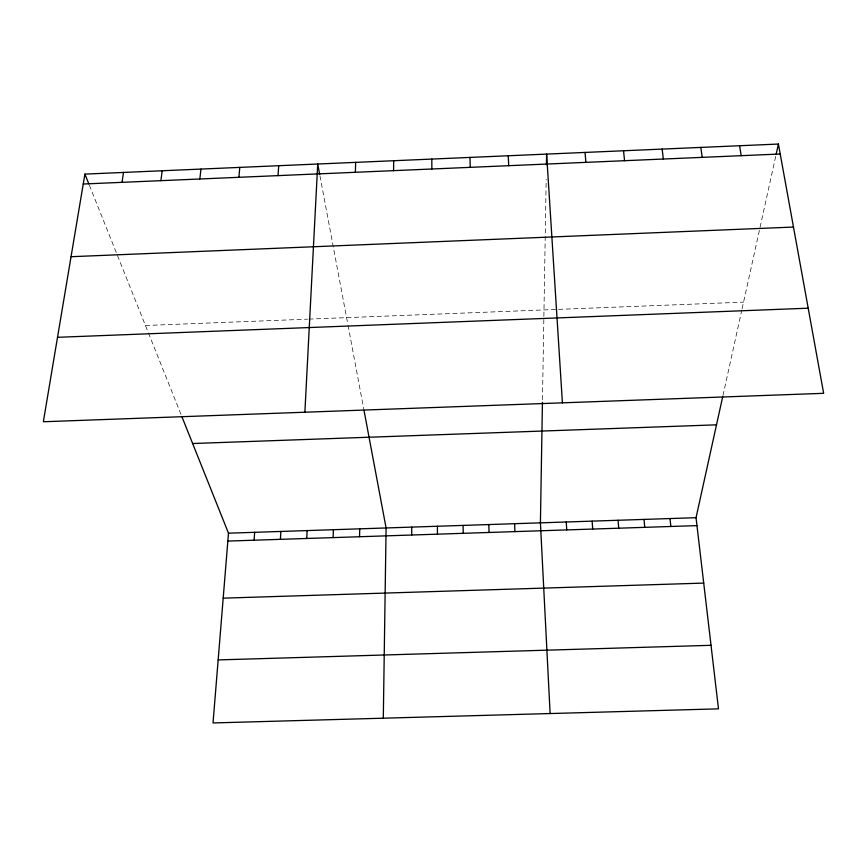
<?xml version="1.0" encoding="UTF-8"?>
<svg xmlns="http://www.w3.org/2000/svg" width="867" height="867" viewBox="0 0 867 867"><rect width="100%" height="100%" fill="white"/><g stroke="black" fill="none" stroke-linecap="round" stroke-linejoin="round"><path stroke-width="0.65" stroke-dasharray="4.33 3.25" d="M542.482 399.644L543.858 317.69M543.88 316.401L546.188 179.35M722.98 395.515L741.827 310.007M742.119 308.695L775.878 155.594M145.45 325.493L307.525 319.164M308.88 319.11L557.232 309.421M558.554 309.367L743.561 302.149M89.323 185.126L181.344 415.282M319.945 175.806L347.786 324.02M348.025 325.288L363.717 408.834"/><path stroke-width="1.3" d="M411.695 535.015L411.727 527.114M383.301 718.201L386.097 527.96L363.967 410.145M393.564 170.647L393.705 160.72M542.439 402.31L540.412 522.844L550.122 713.541M546.427 164.73L546.611 154.098L562.412 402.841M359.534 536.727L359.74 528.837M355.351 172.295L355.676 162.367M333.112 537.605L333.405 529.704M306.745 538.472L307.124 530.582M304.881 412.226L317.723 164.015L319.695 174.495M280.399 539.339L280.875 531.449M278.004 175.622L278.719 165.705M254.107 540.206L254.66 532.316M181.821 416.485L228.487 533.183L213.022 722.948L718.483 708.848L696.038 517.686L722.699 396.761M238.891 177.302L239.791 167.396M199.854 178.992L200.949 169.076M160.904 180.661L162.183 170.756M122.041 182.341L123.504 172.435M84.912 174.104L43.35 421.752L823.65 393.315L778.414 144.052L84.912 174.104L88.835 183.902M776.16 154.315L778.414 144.052M83.254 184.01L780.224 154.001M71.051 256.708L793.478 227.056M57.525 337.317L808.207 308.197M192.637 443.525L716.51 424.83M228.487 533.183L696.038 517.686M227.848 541.073L696.97 525.619M223.198 598.154L703.722 583.09M218.159 659.917L711.027 645.308M739.573 145.743L741.187 155.681M700.818 147.423L702.227 157.36M662.139 149.091L663.353 159.029M670.007 518.553L670.852 526.475M623.546 150.771L624.565 160.698M644.018 519.409L644.766 527.331M618.052 520.276L618.724 528.198M585.041 152.44L585.864 162.367M592.139 521.132L592.714 529.054M566.249 521.988L566.747 529.91M508.257 155.757L508.701 165.695M514.597 523.701L514.911 531.612M488.825 524.557L489.053 532.468M469.99 157.415L470.239 167.342M463.086 525.413L463.227 533.313M437.391 526.258L437.445 534.17M431.809 159.073L431.864 169"/></g></svg>
